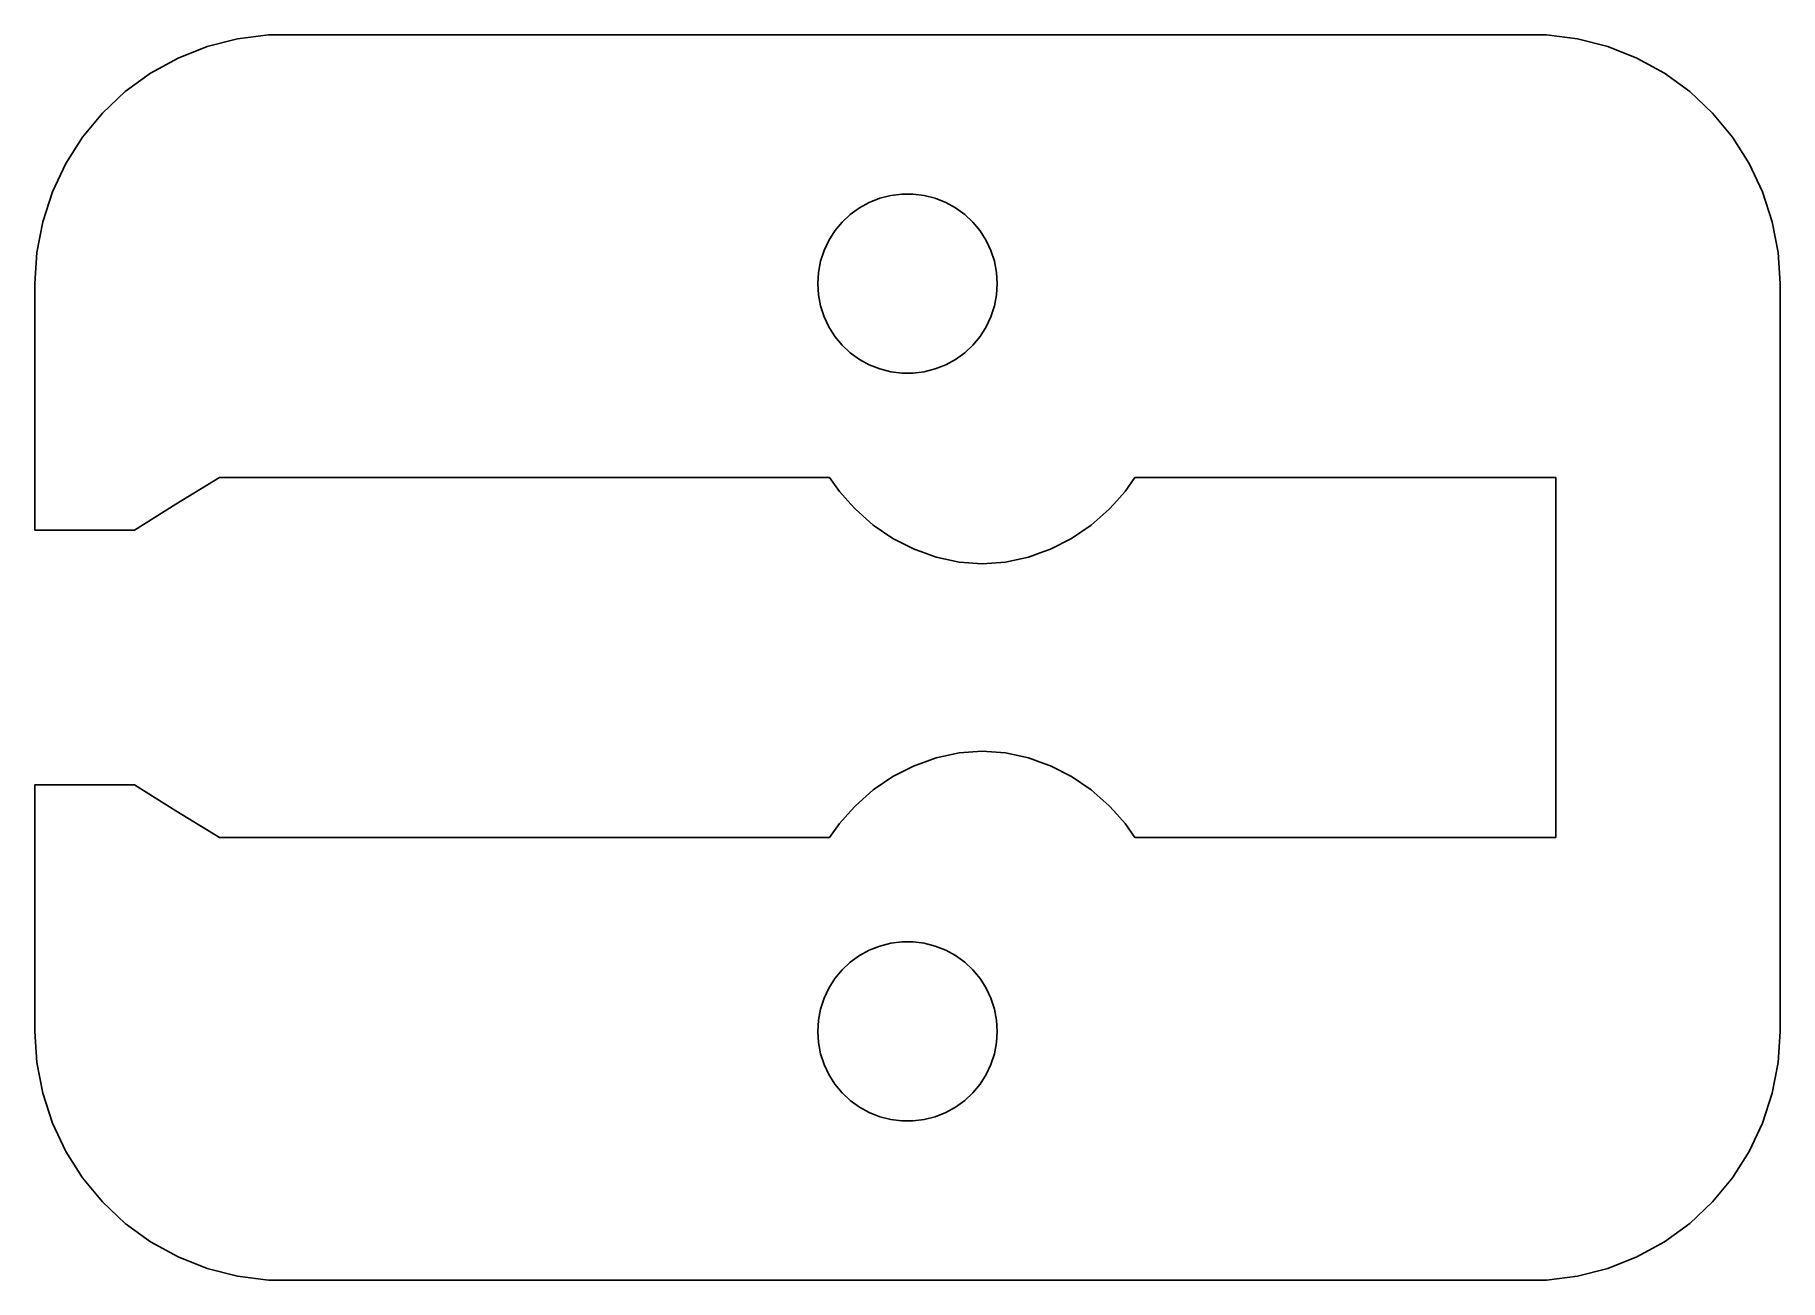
# Model space of a CAD drawing. Header units: metres. Extents: x -2 to 33, y 324 to 432.
# Drawn here: x -2 to 33, y 407.51 to 432.49 of the extents above.
import ezdxf

# ---------------------------------------------------------------- set-up
doc = ezdxf.new("R2010")
doc.units = ezdxf.units.M

msp = doc.modelspace()

# ---------------------------------------------------------------- linework, layer by layer
for p, q in [((1.45491, 432.255), (0.871094, 432.024)), ((2.06308, 432.411), (1.45491, 432.255)), ((2.68604, 432.49), (2.06308, 432.411)), ((28.3139, 432.49), (2.68604, 432.49)), ((28.9369, 432.411), (28.3139, 432.49)), ((29.5451, 432.255), (28.9369, 432.411)), ((30.1289, 432.024), (29.5451, 432.255)), ((0.871094, 432.024), (0.320862, 431.722)), ((30.6791, 431.722), (30.1289, 432.024)), ((0.320862, 431.722), (-0.187119, 431.353)), ((31.1871, 431.353), (30.6791, 431.722)), ((-0.187119, 431.353), (-0.644836, 430.923)), ((31.6448, 430.923), (31.1871, 431.353)), ((-0.644836, 430.923), (-1.04507, 430.439)), ((32.0451, 430.439), (31.6448, 430.923)), ((-1.04507, 430.439), (-1.38153, 429.909)), ((32.3815, 429.909), (32.0451, 430.439)), ((-1.38153, 429.909), (-1.64888, 429.341)), ((32.6489, 429.341), (32.3815, 429.909)), ((-1.64888, 429.341), (-1.84291, 428.743)), ((14.5355, 429.02), (14.7336, 429.129)), ((14.7336, 429.129), (14.9438, 429.212)), ((14.9438, 429.212), (15.1627, 429.268)), ((15.1627, 429.268), (15.387, 429.296)), ((15.387, 429.296), (15.613, 429.296)), ((15.613, 429.296), (15.8373, 429.268)), ((15.8373, 429.268), (16.0562, 429.212)), ((16.0562, 429.212), (16.2664, 429.129)), ((16.2664, 429.129), (16.4645, 429.02)), ((32.8429, 428.743), (32.6489, 429.341)), ((14.1879, 428.732), (14.3526, 428.887)), ((14.3526, 428.887), (14.5355, 429.02)), ((16.4645, 429.02), (16.6474, 428.887)), ((16.6474, 428.887), (16.8121, 428.732)), ((-1.84291, 428.743), (-1.96057, 428.127)), ((13.9226, 428.367), (14.0438, 428.558)), ((14.0438, 428.558), (14.1879, 428.732)), ((16.8121, 428.732), (16.9562, 428.558)), ((16.9562, 428.558), (17.0773, 428.367)), ((32.9606, 428.127), (32.8429, 428.743)), ((-1.96057, 428.127), (-2, 427.5)), ((13.7565, 427.948), (13.8264, 428.163)), ((13.8264, 428.163), (13.9226, 428.367)), ((17.0773, 428.367), (17.1736, 428.163)), ((17.1736, 428.163), (17.2434, 427.948)), ((33, 427.5), (32.9606, 428.127)), ((13.7, 427.5), (13.7142, 427.726)), ((13.7142, 427.726), (13.7565, 427.948)), ((17.2434, 427.948), (17.2858, 427.726)), ((17.2858, 427.726), (17.3, 427.5)), ((-2, 427.5), (-2, 422.556)), ((13.7142, 427.274), (13.7, 427.5)), ((17.3, 427.5), (17.2858, 427.274)), ((33, 412.5), (33, 427.5)), ((13.7565, 427.052), (13.7142, 427.274)), ((13.8264, 426.837), (13.7565, 427.052)), ((17.2434, 427.052), (17.1736, 426.837)), ((17.2858, 427.274), (17.2434, 427.052)), ((13.9226, 426.633), (13.8264, 426.837)), ((17.1736, 426.837), (17.0773, 426.633)), ((14.0438, 426.442), (13.9226, 426.633)), ((14.1879, 426.268), (14.0438, 426.442)), ((16.9562, 426.442), (16.8121, 426.268)), ((17.0773, 426.633), (16.9562, 426.442)), ((14.3526, 426.113), (14.1879, 426.268)), ((14.5355, 425.98), (14.3526, 426.113)), ((14.7336, 425.871), (14.5355, 425.98)), ((16.4645, 425.98), (16.2664, 425.871)), ((16.6474, 426.113), (16.4645, 425.98)), ((16.8121, 426.268), (16.6474, 426.113)), ((14.9438, 425.788), (14.7336, 425.871)), ((15.1627, 425.732), (14.9438, 425.788)), ((15.387, 425.704), (15.1627, 425.732)), ((15.613, 425.704), (15.387, 425.704)), ((15.8373, 425.732), (15.613, 425.704)), ((16.0562, 425.788), (15.8373, 425.732)), ((16.2664, 425.871), (16.0562, 425.788)), ((0.827347, 423.078), (1.70293, 423.608)), ((1.70293, 423.608), (13.9378, 423.608)), ((13.9378, 423.608), (14.1346, 423.329)), ((19.8653, 423.329), (20.0621, 423.608)), ((20.0621, 423.608), (28.5, 423.608)), ((28.5, 423.608), (28.5, 416.392)), ((14.1346, 423.329), (14.3633, 423.078)), ((19.6367, 423.078), (19.8653, 423.329)), ((0, 422.556), (0.827347, 423.078)), ((14.3633, 423.078), (14.4543, 422.974)), ((14.4543, 422.974), (14.8142, 422.654)), ((19.1858, 422.654), (19.5457, 422.974)), ((19.5457, 422.974), (19.6367, 423.078)), ((-2, 422.556), (0, 422.556)), ((14.8142, 422.654), (15.2085, 422.386)), ((18.7915, 422.386), (19.1858, 422.654)), ((15.2085, 422.386), (15.631, 422.172)), ((15.631, 422.172), (15.7657, 422.125)), ((15.7657, 422.125), (16.0752, 422.011)), ((17.9248, 422.011), (18.2343, 422.125)), ((18.2343, 422.125), (18.369, 422.172)), ((18.369, 422.172), (18.7915, 422.386)), ((16.0752, 422.011), (16.5339, 421.911)), ((16.5339, 421.911), (17, 421.878)), ((17, 421.878), (17.4661, 421.911)), ((17.4661, 421.911), (17.9248, 422.011)), ((16.0752, 417.989), (15.7657, 417.875)), ((16.5339, 418.089), (16.0752, 417.989)), ((17, 418.122), (16.5339, 418.089)), ((17.4661, 418.089), (17, 418.122)), ((17.9248, 417.989), (17.4661, 418.089)), ((18.2343, 417.875), (17.9248, 417.989)), ((15.2085, 417.614), (14.8142, 417.346)), ((15.631, 417.828), (15.2085, 417.614)), ((15.7657, 417.875), (15.631, 417.828)), ((18.369, 417.828), (18.2343, 417.875)), ((18.7915, 417.614), (18.369, 417.828)), ((19.1858, 417.346), (18.7915, 417.614)), ((0, 417.444), (-2, 417.444)), ((-2, 417.444), (-2, 412.5)), ((0.827347, 416.922), (0, 417.444)), ((14.8142, 417.346), (14.4543, 417.026)), ((19.5457, 417.026), (19.1858, 417.346)), ((1.70293, 416.392), (0.827347, 416.922)), ((14.3633, 416.922), (14.1346, 416.671)), ((14.4543, 417.026), (14.3633, 416.922)), ((19.6367, 416.922), (19.5457, 417.026)), ((19.8653, 416.671), (19.6367, 416.922)), ((14.1346, 416.671), (13.9378, 416.392)), ((20.0621, 416.392), (19.8653, 416.671)), ((13.9378, 416.392), (1.70293, 416.392)), ((28.5, 416.392), (20.0621, 416.392)), ((14.5355, 414.02), (14.7336, 414.129)), ((14.7336, 414.129), (14.9438, 414.212)), ((14.9438, 414.212), (15.1627, 414.268)), ((15.1627, 414.268), (15.387, 414.296)), ((15.387, 414.296), (15.613, 414.296)), ((15.613, 414.296), (15.8373, 414.268)), ((15.8373, 414.268), (16.0562, 414.212)), ((16.0562, 414.212), (16.2664, 414.129)), ((16.2664, 414.129), (16.4645, 414.02)), ((14.0438, 413.558), (14.1879, 413.732)), ((14.1879, 413.732), (14.3526, 413.887)), ((14.3526, 413.887), (14.5355, 414.02)), ((16.4645, 414.02), (16.6474, 413.887)), ((16.6474, 413.887), (16.8121, 413.732)), ((16.8121, 413.732), (16.9562, 413.558)), ((13.8264, 413.163), (13.9226, 413.367)), ((13.9226, 413.367), (14.0438, 413.558)), ((16.9562, 413.558), (17.0773, 413.367)), ((17.0773, 413.367), (17.1736, 413.163)), ((13.7565, 412.948), (13.8264, 413.163)), ((17.1736, 413.163), (17.2434, 412.948)), ((13.7, 412.5), (13.7142, 412.726)), ((13.7142, 412.726), (13.7565, 412.948)), ((17.2434, 412.948), (17.2858, 412.726)), ((17.2858, 412.726), (17.3, 412.5)), ((-2, 412.5), (-1.96057, 411.873)), ((13.7142, 412.274), (13.7, 412.5)), ((17.3, 412.5), (17.2858, 412.274)), ((32.9606, 411.873), (33, 412.5)), ((13.7565, 412.052), (13.7142, 412.274)), ((13.8264, 411.837), (13.7565, 412.052)), ((17.2434, 412.052), (17.1736, 411.837)), ((17.2858, 412.274), (17.2434, 412.052)), ((-1.96057, 411.873), (-1.84291, 411.257)), ((13.9226, 411.633), (13.8264, 411.837)), ((14.0438, 411.442), (13.9226, 411.633)), ((17.0773, 411.633), (16.9562, 411.442)), ((17.1736, 411.837), (17.0773, 411.633)), ((32.8429, 411.257), (32.9606, 411.873)), ((-1.84291, 411.257), (-1.64888, 410.659)), ((14.1879, 411.268), (14.0438, 411.442)), ((14.3526, 411.113), (14.1879, 411.268)), ((16.8121, 411.268), (16.6474, 411.113)), ((16.9562, 411.442), (16.8121, 411.268)), ((32.6489, 410.659), (32.8429, 411.257)), ((14.5355, 410.98), (14.3526, 411.113)), ((14.7336, 410.871), (14.5355, 410.98)), ((16.4645, 410.98), (16.2664, 410.871)), ((16.6474, 411.113), (16.4645, 410.98)), ((-1.64888, 410.659), (-1.38153, 410.091)), ((14.9438, 410.788), (14.7336, 410.871)), ((15.1627, 410.732), (14.9438, 410.788)), ((15.387, 410.704), (15.1627, 410.732)), ((15.613, 410.704), (15.387, 410.704)), ((15.8373, 410.732), (15.613, 410.704)), ((16.0562, 410.788), (15.8373, 410.732)), ((16.2664, 410.871), (16.0562, 410.788)), ((32.3815, 410.091), (32.6489, 410.659)), ((-1.38153, 410.091), (-1.04507, 409.561)), ((32.0451, 409.561), (32.3815, 410.091)), ((-1.04507, 409.561), (-0.644836, 409.077)), ((31.6448, 409.077), (32.0451, 409.561)), ((-0.644836, 409.077), (-0.187119, 408.647)), ((31.1871, 408.647), (31.6448, 409.077)), ((-0.187119, 408.647), (0.320862, 408.278)), ((30.6791, 408.278), (31.1871, 408.647)), ((0.320862, 408.278), (0.871094, 407.976)), ((30.1289, 407.976), (30.6791, 408.278)), ((0.871094, 407.976), (1.45491, 407.745)), ((29.5451, 407.745), (30.1289, 407.976)), ((1.45491, 407.745), (2.06308, 407.589)), ((2.06308, 407.589), (2.68604, 407.51)), ((2.68604, 407.51), (28.3139, 407.51)), ((28.3139, 407.51), (28.9369, 407.589)), ((28.9369, 407.589), (29.5451, 407.745))]:
    msp.add_line(p, q)

doc.saveas('drawing.dxf')
